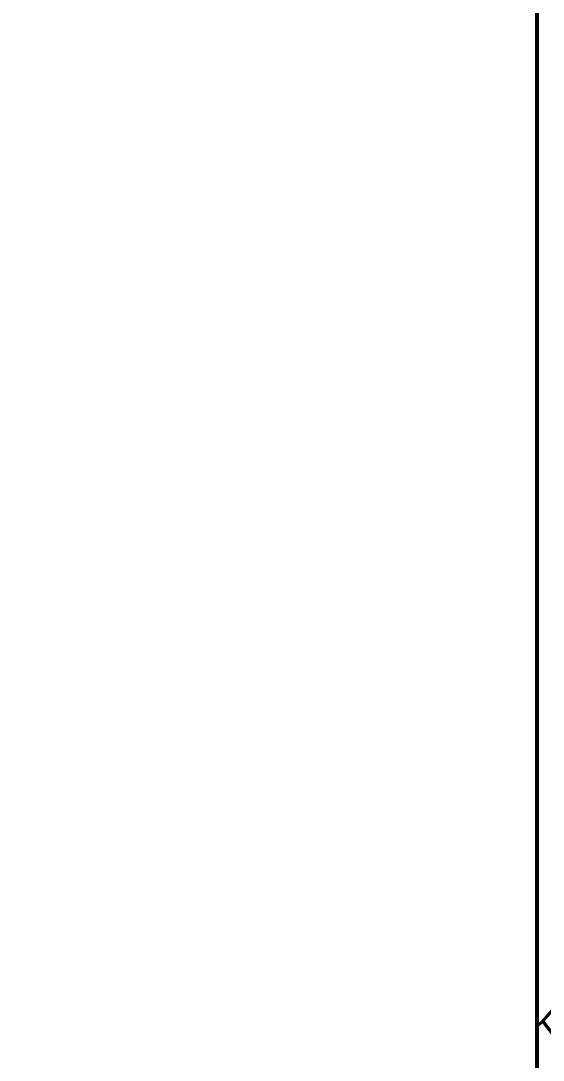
# Model space of a CAD drawing. Header units: millimetres. Extents: x 1336014 to 2939047, y -333549 to -60566.
# Drawn here: x 1379401 to 1380298, y -176133 to -174350 of the extents above; entities that cross this region are included whole.
import ezdxf
from ezdxf.enums import TextEntityAlignment as Align

# ---------------------------------------------------------------- set-up
doc = ezdxf.new("R2010")
doc.units = ezdxf.units.MM
doc.header["$MEASUREMENT"] = 0
doc.layers.add('05.Text', color=253, linetype='Continuous', lineweight=18)
doc.layers.add('11.Khung bo', color=32, linetype='Continuous', lineweight=50)
doc.styles.add('VnAvantH', font='')
doc.styles.get('VnAvantH').set_extended_font_data('.VnAvantH')

# ---------------------------------------------------------------- blocks, each defined once
blk = doc.blocks.new('100')
at = {"layer": '11.Khung bo', "const_width": 26.7}
blk.add_lwpolyline([(1860913, -945239.8), (1860913, -916940.1), (1896062.6, -916940.1), (1896062.6, -945239.8)], close=True, dxfattribs=at)
blk.add_lwpolyline([(1860913, -945239.8), (1860913, -916940.1), (1896062.6, -916940.1), (1896062.6, -945239.8)], close=True, dxfattribs=at)
blk.add_lwpolyline([(1860913, -945239.8), (1860913, -916940.1), (1896062.6, -916940.1), (1896062.6, -945239.8)], close=True, dxfattribs=at)
at = {"layer": '05.Text', "style": 'VnAvantH'}
blk.add_text('KTS.lª thÕ trinh', height=197.998, dxfattribs=at).set_placement((1898428.2, -936733.2), align=Align.RIGHT)

msp = doc.modelspace()

# ---------------------------------------------------------------- block references
at = {"layer": '05.Text', "xscale": 0.25, "yscale": 0.25, "zscale": 0.25}
msp.add_blockref('100', (906271.1, 58089), dxfattribs=at)

doc.saveas('drawing.dxf')
